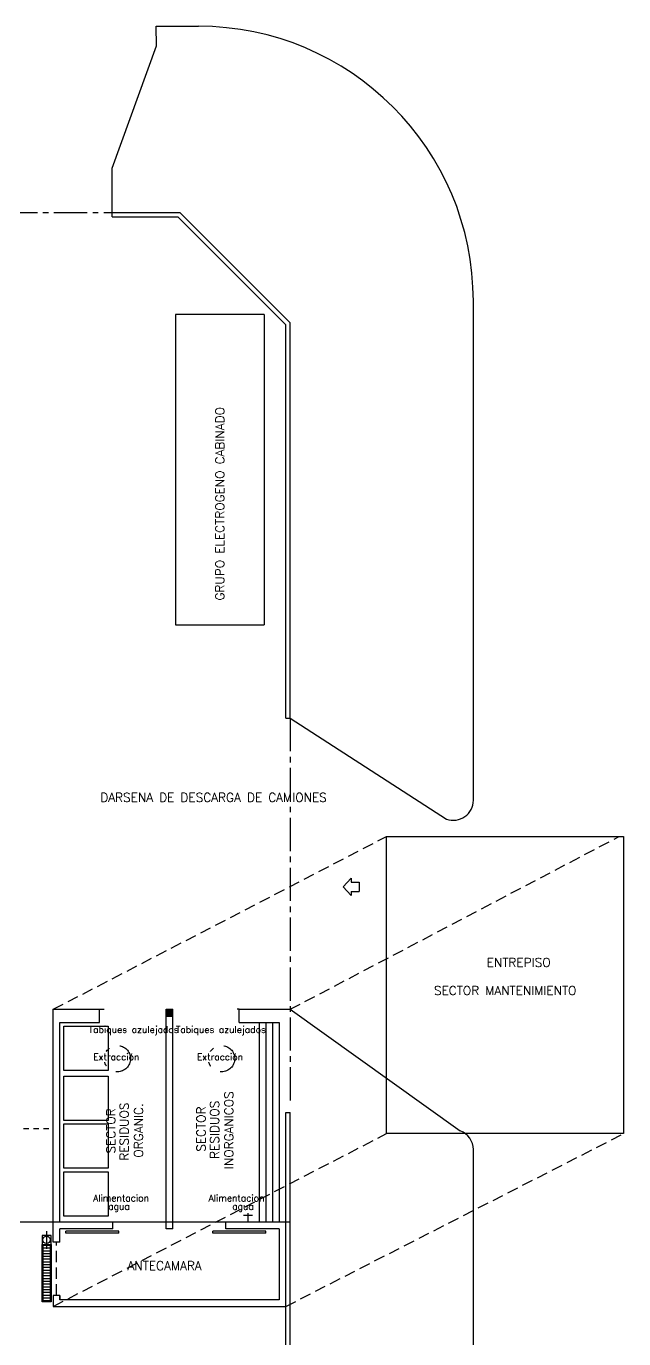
# Model space of a CAD drawing. Header units: metres. Extents: x 95 to 486, y 2972 to 3465.
# Drawn here: x 229.86 to 243.34, y 3052.39 to 3081.99 of the extents above; entities that cross this region are included whole.
import ezdxf

# ---------------------------------------------------------------- set-up
doc = ezdxf.new("R2010")
doc.units = ezdxf.units.M
for name, pattern in [('CENTER2', [1.125, 0.75, -0.125, 0.125, -0.125]), ('DASHDOT2', [0.5, 0.25, -0.125, 0, -0.125]), ('DIVIDE', [1.25, 0.5, -0.25, 0, -0.25, 0, -0.25]), ('HIDDEN', [0.375, 0.25, -0.125]), ('HIDDEN2', [0.1875, 0.125, -0.0625]), ('TRATTEGGIATA2', [0.375, 0.25, -0.125])]:
    doc.linetypes.add(name, pattern=pattern)
for name, color, linetype in [('0_LINEAS-MEDIANERAS', 1, 'DASHDOT2'), ('0_MUROS', 7, 'Continuous'), ('0_PUERTAS-VENTANAS', 3, 'Continuous'), ('0_SANITARIOS', 1, 'Continuous'), ('E_EQUIPAMIENTO', 1, 'Continuous'), ('ESTRUCTURA METALICA', 6, 'Continuous'), ('I_DESAGUES', 224, 'Continuous'), ('T_TEXTOS', 3, 'Continuous'), ('T_TEXTOS-EQUIPAMIENTO', 5, 'Continuous')]:
    doc.layers.add(name, color=color, linetype=linetype)
doc.styles.add('ROMANS', font='romans.shx', dxfattribs={"width": 0.8, "height": 0.15})

msp = doc.modelspace()

# ---------------------------------------------------------------- hatches: boundary and pattern name
at = {"layer": '0_MUROS'}
msp.add_hatch(color=256, dxfattribs=at).paths.add_polyline_path([(233.1624, 3059.8193), (233.0124, 3059.8193), (233.0124, 3059.6469), (233.1624, 3059.647)])

# ---------------------------------------------------------------- linework, layer by layer
at = {"linetype": 'TRATTEGGIATA2'}
for p, q in [((230.4657, 3059.8193), (237.9848, 3063.7177)), ((235.8124, 3059.8193), (243.2314, 3063.7177)), ((230.4657, 3053.1191), (237.9848, 3057.0175)), ((235.7124, 3053.1191), (243.3355, 3057.0175))]:
    msp.add_line(p, q, dxfattribs=at)
at = {"layer": '0_LINEAS-MEDIANERAS', "linetype": 'CENTER2'}
for p, q in [((138.2324, 3077.7893), (231.7924, 3077.7893)), ((235.8124, 3066.3882), (235.8124, 3057.652))]:
    msp.add_line(p, q, dxfattribs=at)
at = {"layer": '0_MUROS', "color": 4}
for p, q in [((232.7924, 3081.5498), (232.7905, 3081.9893)), ((232.7905, 3081.9893), (233.7424, 3081.9893)), ((231.7924, 3078.7893), (232.7924, 3081.5498)), ((231.7924, 3077.7893), (231.7924, 3078.7893)), ((239.9424, 3064.5337), (239.9424, 3075.7893)), ((235.8124, 3066.3882), (239.3391, 3064.1106)), ((235.8124, 3059.8193), (239.6456, 3057.0777)), ((239.9424, 2979.5293), (239.9424, 3056.6546))]:
    msp.add_line(p, q, dxfattribs=at)
at = {"layer": '0_MUROS'}
for p, q in [((231.7924, 3077.6893), (231.7924, 3077.7893)), ((231.7924, 3077.7893), (233.3214, 3077.7893)), ((233.3214, 3077.7893), (235.8124, 3075.2982)), ((231.7924, 3077.6893), (233.2799, 3077.6893)), ((233.2799, 3077.6893), (235.7124, 3075.2568)), ((235.2241, 3075.4899), (235.2241, 3068.4899)), ((235.7124, 3066.3882), (235.7124, 3075.2568)), ((235.8124, 3066.3882), (235.8124, 3075.2982)), ((233.2241, 3068.4899), (235.2241, 3068.4899)), ((235.7124, 3066.3882), (235.8124, 3066.3882)), ((230.4657, 3054.5691), (230.4657, 3059.8193)), ((230.4657, 3059.8193), (231.6157, 3059.8193)), ((231.5124, 3059.5193), (231.5124, 3059.8193)), ((233.0124, 3054.8691), (233.0124, 3059.8193)), ((233.0124, 3059.8193), (233.1624, 3059.8193)), ((233.1624, 3054.8691), (233.1624, 3059.8193)), ((234.6624, 3059.5193), (234.6624, 3059.8193)), ((234.6624, 3059.8193), (235.8124, 3059.8193)), ((230.6157, 3059.5193), (231.5124, 3059.5193)), ((230.6157, 3055.0191), (230.6157, 3059.5193)), ((234.6624, 3059.5193), (235.5624, 3059.5193)), ((235.5624, 3059.5193), (235.5624, 3055.0191)), ((235.5624, 3059.5193), (235.5624, 3055.0191)), ((235.7124, 3042.8693), (235.7124, 3057.4921)), ((235.7124, 3057.4921), (235.8124, 3057.4921)), ((235.8124, 3042.5693), (235.8124, 3057.4921)), ((235.8124, 3055.0191), (220.6424, 3055.0191)), ((231.8124, 3055.0191), (230.6157, 3055.0191)), ((231.8124, 3054.8691), (231.8124, 3055.0191)), ((235.5624, 3055.0191), (234.3624, 3055.0191)), ((234.3624, 3054.8691), (234.3624, 3055.0191)), ((230.4657, 3054.7691), (230.4657, 3054.9191)), ((231.8124, 3054.8691), (230.6157, 3054.8691)), ((230.6157, 3054.5691), (230.6157, 3054.8691)), ((233.1624, 3054.8691), (233.0124, 3054.8691)), ((235.5624, 3054.8691), (234.3624, 3054.8691)), ((235.5624, 3054.8691), (235.5624, 3053.2691)), ((235.5624, 3054.8691), (235.5624, 3053.2691)), ((230.6157, 3054.5691), (230.4657, 3054.5691)), ((230.6157, 3053.3691), (230.4657, 3053.3691)), ((235.5624, 3053.2691), (230.6157, 3053.2691))]:
    msp.add_line(p, q, dxfattribs=at)
at = {"layer": '0_MUROS', "color": 3}
for p, q in [((237.0092, 3062.5821), (237.1892, 3062.7771)), ((237.1892, 3062.7771), (237.1892, 3062.6871)), ((237.1892, 3062.6871), (237.3692, 3062.6871)), ((237.3692, 3062.6871), (237.3692, 3062.4771)), ((237.0092, 3062.5821), (237.1892, 3062.3871)), ((237.1892, 3062.4771), (237.1892, 3062.3871)), ((237.1892, 3062.4771), (237.3692, 3062.4771))]:
    msp.add_line(p, q, dxfattribs=at)
at = {"layer": '0_MUROS', "color": 2, "linetype": 'HIDDEN2'}
msp.add_line((220.7924, 3057.1324), (230.4657, 3057.1324), dxfattribs=at)
at = {"layer": '0_MUROS', "ltscale": 0.25}
for p, q in [((230.6157, 3053.3691), (230.4657, 3053.3691)), ((230.4657, 3053.3691), (230.4657, 3053.1191)), ((230.6157, 3053.3691), (230.6157, 3053.2691)), ((230.6157, 3053.2691), (230.6157, 3053.3691)), ((230.4657, 3053.1191), (235.7124, 3053.1191))]:
    msp.add_line(p, q, dxfattribs=at)
at = {"layer": '0_MUROS'}
msp.add_lwpolyline([(235.2241, 3075.4899), (233.2241, 3075.4899), (233.2241, 3068.4899)], dxfattribs=at)
at = {"layer": '0_MUROS', "color": 2, "linetype": 'DIVIDE'}
for centre in [(231.9126, 3058.7067), (234.2621, 3058.7067)]:
    msp.add_circle(centre, 0.2965, dxfattribs=at)
at = {"layer": '0_MUROS', "color": 4}
for centre, radius, start, end in [((233.7424, 3075.7893), 6.2, 0, 90), ((239.4924, 3064.5337), 0.45, 250.08706, 0), ((239.4924, 3056.6546), 0.45, 0, 70.08706)]:
    msp.add_arc(centre, radius, start, end, dxfattribs=at)
at = {"layer": '0_PUERTAS-VENTANAS'}
for p, q in [((231.5124, 3059.8193), (231.5624, 3059.8193)), ((234.6624, 3059.8193), (234.6124, 3059.8193)), ((235.1124, 3059.5193), (235.1124, 3055.0191)), ((235.1124, 3059.5193), (235.1124, 3055.0191)), ((235.2624, 3059.5193), (235.2624, 3055.0191)), ((235.2624, 3059.5193), (235.2624, 3055.0191)), ((235.4124, 3059.5193), (235.4124, 3055.0191)), ((235.4124, 3059.5193), (235.4124, 3055.0191)), ((235.5624, 3059.5193), (235.5624, 3055.0191)), ((231.9475, 3054.8191), (230.7475, 3054.8191)), ((230.7475, 3054.7691), (230.7475, 3054.8191)), ((231.9475, 3054.7691), (230.7475, 3054.7691)), ((231.9475, 3054.7691), (231.9475, 3054.8191)), ((235.2624, 3054.8191), (234.0624, 3054.8191)), ((234.0624, 3054.7691), (234.0624, 3054.8191)), ((235.2624, 3054.7691), (234.0624, 3054.7691)), ((235.2624, 3054.7691), (235.2624, 3054.8191))]:
    msp.add_line(p, q, dxfattribs=at)
at = {"layer": '0_PUERTAS-VENTANAS', "linetype": 'HIDDEN'}
msp.add_line((230.5407, 3053.3691), (230.5407, 3054.5691), dxfattribs=at)
at = {"layer": '0_SANITARIOS'}
for p, q in [((234.961, 3055.1691), (234.761, 3055.1691)), ((234.861, 3055.0191), (234.861, 3055.2191))]:
    msp.add_line(p, q, dxfattribs=at)
at = {"layer": 'E_EQUIPAMIENTO'}
for points in [[(231.7027, 3058.4408), (230.7027, 3058.4408), (230.7027, 3059.4408), (231.7027, 3059.4408)], [(231.7027, 3057.3152), (230.7027, 3057.3152), (230.7027, 3058.3152), (231.7027, 3058.3152)], [(231.7027, 3056.2364), (230.7027, 3056.2364), (230.7027, 3057.2364), (231.7027, 3057.2364)], [(231.7027, 3055.1577), (230.7027, 3055.1577), (230.7027, 3056.1577), (231.7027, 3056.1577)]]:
    msp.add_lwpolyline(points, close=True, dxfattribs=at)
at = {"layer": 'ESTRUCTURA METALICA', "ltscale": 0.25}
msp.add_lwpolyline([(237.9848, 3057.0175), (237.9848, 3063.7177), (243.3314, 3063.7177), (243.3314, 3057.0175), (237.9848, 3057.0175)], dxfattribs=at)
at = {"layer": 'I_DESAGUES'}
for p, q in [((230.4157, 3054.7191), (230.2157, 3054.7191)), ((230.2157, 3054.7191), (230.2157, 3054.5191)), ((230.3157, 3054.8191), (230.3157, 3054.4191)), ((230.4157, 3054.5191), (230.4157, 3054.7191)), ((230.2157, 3054.5191), (230.4157, 3054.5191)), ((230.2157, 3054.5191), (230.4157, 3054.5191)), ((230.2157, 3053.224), (230.2157, 3054.5191)), ((230.2357, 3054.4991), (230.3957, 3054.4991)), ((230.2357, 3053.244), (230.2357, 3054.4991)), ((230.2357, 3054.4389), (230.3957, 3054.4389)), ((230.2357, 3054.3764), (230.3957, 3054.3764)), ((230.3957, 3054.4991), (230.3957, 3053.244)), ((230.4157, 3054.5191), (230.4157, 3053.224)), ((230.2357, 3054.3139), (230.3957, 3054.3139)), ((230.2357, 3054.2514), (230.3957, 3054.2514)), ((230.2357, 3054.1889), (230.3957, 3054.1889)), ((230.2357, 3054.1264), (230.3957, 3054.1264)), ((230.2357, 3054.0639), (230.3957, 3054.0639)), ((230.2357, 3054.0014), (230.3957, 3054.0014)), ((230.2357, 3053.9389), (230.3957, 3053.9389)), ((230.2357, 3053.8764), (230.3957, 3053.8764)), ((230.2357, 3053.8139), (230.3957, 3053.8139)), ((230.2357, 3053.7514), (230.3957, 3053.7514)), ((230.2357, 3053.6889), (230.3957, 3053.6889)), ((230.2357, 3053.6264), (230.3957, 3053.6264)), ((230.2357, 3053.5639), (230.3957, 3053.5639)), ((230.2357, 3053.5014), (230.3957, 3053.5014)), ((230.4157, 3053.224), (230.2157, 3053.224)), ((230.2357, 3053.4389), (230.3957, 3053.4389)), ((230.2357, 3053.3764), (230.3957, 3053.3764)), ((230.2357, 3053.3139), (230.3957, 3053.3139)), ((230.2357, 3053.2514), (230.3957, 3053.2514)), ((230.3957, 3053.244), (230.2357, 3053.244))]:
    msp.add_line(p, q, dxfattribs=at)
msp.add_circle((230.3157, 3054.6191), 0.0833, dxfattribs=at)

# ---------------------------------------------------------------- texts
at = {"layer": 'T_TEXTOS', "style": 'ROMANS'}
for s, p in [('GRUPO ELECTROGENO CABINADO', (234.3245, 3069.0388)), ('INORGANICOS', (234.5279, 3056.2139)), ('RESIDUOS', (232.1666, 3056.4058)), ('ORGANIC.', (232.4896, 3056.4738)), ('SECTOR', (233.8991, 3056.6074)), ('RESIDUOS', (234.2049, 3056.4457)), ('SECTOR', (231.8657, 3056.5674))]:
    msp.add_text(s, height=0.2, rotation=90, dxfattribs=at).set_placement(p)
for s, p in [('DARSENA DE DESCARGA DE CAMIONES', (231.5265, 3064.4978)), ('ENTREPISO ', (240.2462, 3060.7759)), ('SECTOR MANTENIMIENTO', (239.0537, 3060.1432)), ('ANTECAMARA', (232.1421, 3053.9381))]:
    msp.add_text(s, height=0.2, dxfattribs=at).set_placement(p)
at = {"layer": 'T_TEXTOS-EQUIPAMIENTO', "style": 'ROMANS'}
for s, p in [('Tabiques azulejados', (231.2633, 3059.288)), ('Tabiques azulejados', (233.2304, 3059.288)), ('Extracción', (231.3679, 3058.6728)), ('Extracción', (233.7069, 3058.6728)), ('Alimentacion', (231.3658, 3055.489)), ('Alimentacion', (233.9712, 3055.489)), ('agua', (231.7059, 3055.3003)), ('agua', (234.5026, 3055.3003))]:
    msp.add_text(s, height=0.15, dxfattribs=at).set_placement(p)

doc.saveas('drawing.dxf')
